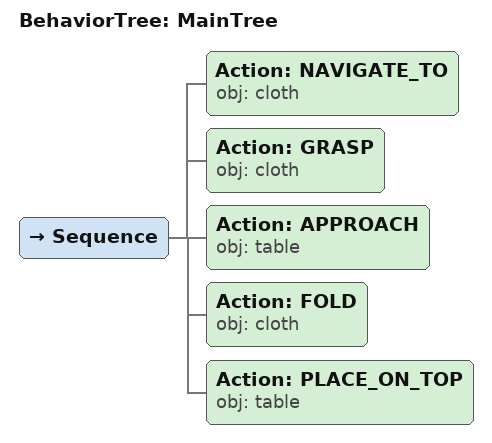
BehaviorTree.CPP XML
<root main_tree_to_execute="MainTree">
  <BehaviorTree ID="MainTree">
    <Sequence>
      <!-- Navigate to cloth -->
      <Action ID="NAVIGATE_TO" obj="cloth" />
      <!-- Grasp cloth -->
      <Action ID="GRASP" obj="cloth" />
      <!-- Approach table -->
      <Action ID="APPROACH" obj="table" />
      <!-- Fold cloth in half -->
      <Action ID="FOLD" obj="cloth" />
      <!-- Place on table (neatly on table surface) -->
      <Action ID="PLACE_ON_TOP" obj="table" />
    </Sequence>
  </BehaviorTree>
</root>
